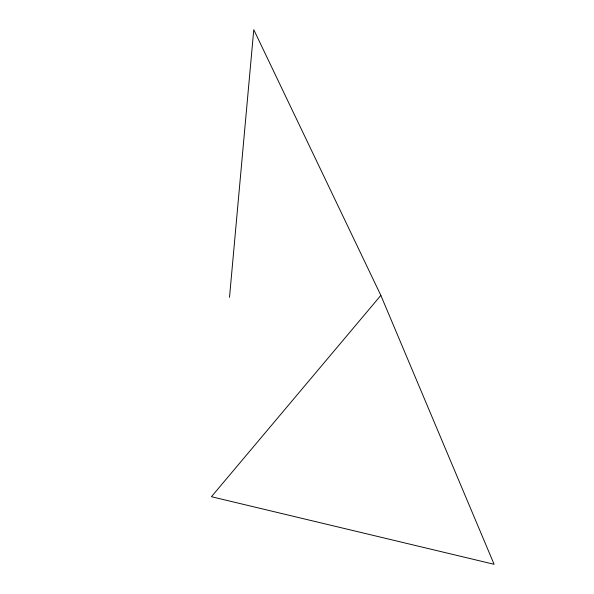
<?xml version="1.0" encoding="UTF-8"?>
<svg xmlns="http://www.w3.org/2000/svg" width="594" height="594" viewBox="0 0 594 594"><rect width="100%" height="100%" fill="white"/><g stroke="black" fill="none" stroke-linecap="round" stroke-linejoin="round"><path stroke-width="0.89" d="M229.507 297.356L253.772 29.7L380.851 295.389L494.111 564.3L211.434 496.71L380.851 295.389"/></g></svg>
